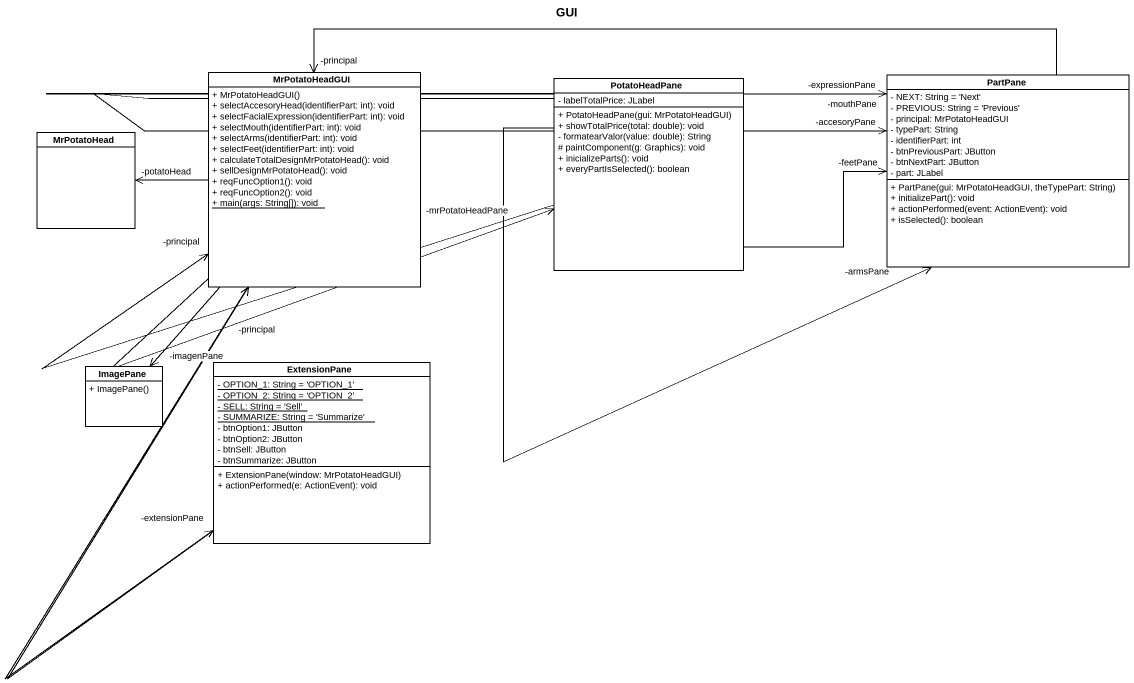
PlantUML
@startuml
title GUI
hide circle
hide empty members
skinparam classAttributeIconSize 0
class MrPotatoHeadGUI {
  + MrPotatoHeadGUI()
  + selectAccesoryHead(identifierPart: int): void
  + selectFacialExpression(identifierPart: int): void
  + selectMouth(identifierPart: int): void
  + selectArms(identifierPart: int): void
  + selectFeet(identifierPart: int): void
  + calculateTotalDesignMrPotatoHead(): void
  + sellDesignMrPotatoHead(): void
  + reqFuncOption1(): void
  + reqFuncOption2(): void
  {static} + main(args: String[]): void
}
class PotatoHeadPane {
  - labelTotalPrice: JLabel
  + PotatoHeadPane(gui: MrPotatoHeadGUI)
  + showTotalPrice(total: double): void
  - formatearValor(value: double): String
  # paintComponent(g: Graphics): void
  + inicializeParts(): void
  + everyPartIsSelected(): boolean
}
class PartPane {
  - NEXT: String = 'Next'
  - PREVIOUS: String = 'Previous'
  - principal: MrPotatoHeadGUI
  - typePart: String
  - identifierPart: int
  - btnPreviousPart: JButton
  - btnNextPart: JButton
  - part: JLabel
  + PartPane(gui: MrPotatoHeadGUI, theTypePart: String)
  + initializePart(): void
  + actionPerformed(event: ActionEvent): void
  + isSelected(): boolean
}
class MrPotatoHead
class ImagePane {
  + ImagePane()
}
class ExtensionPane {
  {static} - OPTION_1: String = 'OPTION_1'
  {static} - OPTION_2: String = 'OPTION_2'
  {static} - SELL: String = 'Sell'
  {static} - SUMMARIZE: String = 'Summarize'
  - btnOption1: JButton
  - btnOption2: JButton
  - btnSell: JButton
  - btnSummarize: JButton
  + ExtensionPane(window: MrPotatoHeadGUI)
  + actionPerformed(e: ActionEvent): void
}
MrPotatoHeadGUI -right-> "-mrPotatoHeadPane" PotatoHeadPane
MrPotatoHeadGUI -left-> "-potatoHead" MrPotatoHead
MrPotatoHeadGUI --> "-imagenPane" ImagePane
MrPotatoHeadGUI --> "-extensionPane" ExtensionPane
PotatoHeadPane -left-> "-principal" MrPotatoHeadGUI
PotatoHeadPane -right-> "-accesoryPane" PartPane
PotatoHeadPane -right-> "-expressionPane" PartPane
PotatoHeadPane -right-> "-mouthPane" PartPane
PotatoHeadPane -right-> "-armsPane" PartPane
PotatoHeadPane -right-> "-feetPane" PartPane
PartPane -left-> "-principal" MrPotatoHeadGUI
ExtensionPane -up-> "-principal" MrPotatoHeadGUI
@enduml
